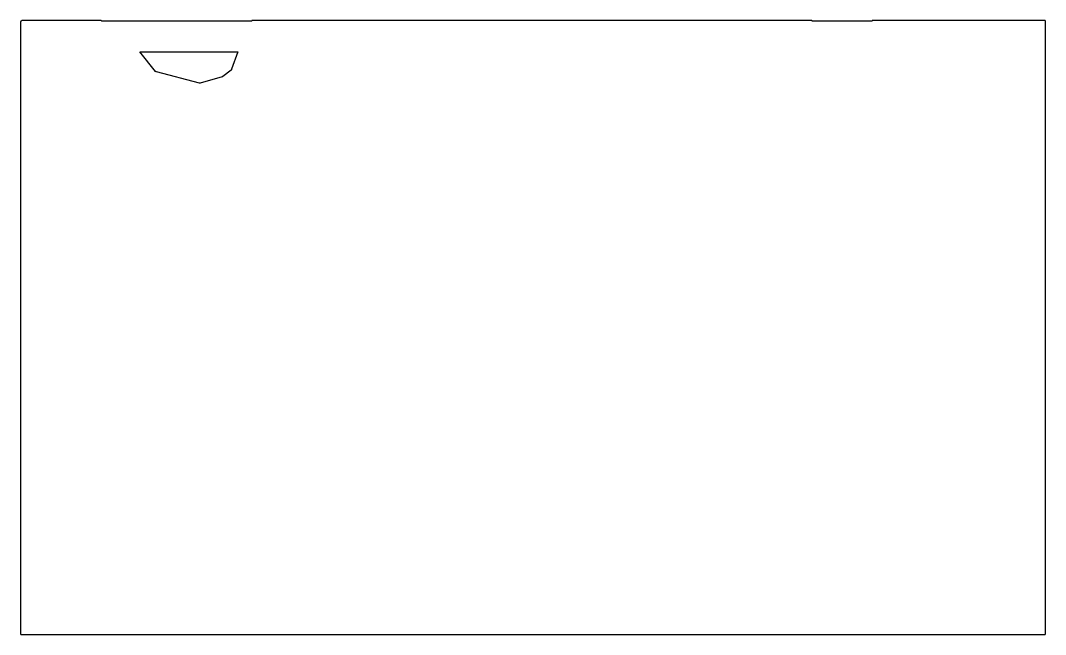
# Model space of a CAD drawing. Header units: metres. Extents: x 0 to 400, y 0 to 240.
import ezdxf

# ---------------------------------------------------------------- set-up
doc = ezdxf.new("R2010")
doc.units = ezdxf.units.M

msp = doc.modelspace()

# ---------------------------------------------------------------- linework, layer by layer
for points in [[(309.018, 239.435), (309.002, 239.454), (308.987, 239.468), (308.965, 239.485), (308.94, 239.501), (308.918, 239.511), (308.894, 239.52), (308.873, 239.526), (308.847, 239.53), (308.802, 239.532), (90.328, 239.532), (90.284, 239.53), (90.26, 239.526), (90.234, 239.519), (90.206, 239.509), (90.186, 239.499), (90.164, 239.485), (90.144, 239.469), (90.128, 239.453), (90.11, 239.432), (90.085, 239.395), (90.016, 239.28), (31.497, 239.28), (31.167, 239.486), (31.135, 239.503), (31.111, 239.514), (31.09, 239.521), (31.066, 239.527), (31.042, 239.53), (31.005, 239.532), (0.516, 239.532), (0.479, 239.53), (0.455, 239.527), (0.432, 239.522), (0.411, 239.515), (0.389, 239.505), (0.357, 239.488), (0.01, 239.28), (0, 239.28), (0, 239.274), (-0.115, 239.205), (-0.151, 239.181), (-0.17, 239.165), (-0.188, 239.146), (-0.204, 239.127), (-0.22, 239.101), (-0.23, 239.08), (-0.239, 239.058), (-0.246, 239.031), (-0.25, 239.006), (-0.252, 238.963), (-0.252, 0.015), (-0.25, -0.026), (-0.247, -0.047), (-0.241, -0.069), (-0.231, -0.097), (-0.221, -0.119), (-0.208, -0.14), (-0.195, -0.158), (-0.177, -0.177), (-0.158, -0.195), (-0.14, -0.208), (-0.119, -0.221), (-0.097, -0.231), (-0.069, -0.241), (-0.047, -0.247), (-0.026, -0.25), (0.015, -0.252), (399.985, -0.252), (400.026, -0.25), (400.047, -0.247), (400.069, -0.241), (400.097, -0.231), (400.119, -0.221), (400.14, -0.208), (400.158, -0.195), (400.177, -0.177), (400.195, -0.158), (400.208, -0.14), (400.221, -0.119), (400.231, -0.097), (400.241, -0.069), (400.247, -0.047), (400.25, -0.026), (400.252, 0.015), (400.252, 239.265), (400.25, 239.306), (400.247, 239.327), (400.241, 239.349), (400.231, 239.377), (400.221, 239.399), (400.208, 239.42), (400.195, 239.438), (400.177, 239.457), (400.158, 239.475), (400.14, 239.488), (400.119, 239.501), (400.097, 239.511), (400.069, 239.521), (400.047, 239.527), (400.026, 239.53), (399.985, 239.532), (332.755, 239.532), (332.714, 239.53), (332.692, 239.527), (332.669, 239.521), (332.645, 239.512), (332.62, 239.5), (332.599, 239.488), (332.583, 239.476), (332.562, 239.456), (332.544, 239.437), (332.522, 239.408), (332.437, 239.28), (309.117, 239.28), (309.042, 239.4), (309.018, 239.435)], [(82.22, 220.473), (82.197, 220.419), (82.17, 220.367), (82.138, 220.318), (82.101, 220.272), (82.061, 220.229), (82.016, 220.191), (78.833, 217.65), (78.781, 217.612), (78.726, 217.58), (78.668, 217.554), (78.608, 217.533), (69.988, 215.06), (69.92, 215.045), (69.851, 215.036), (69.782, 215.036), (69.713, 215.042), (69.646, 215.056), (52.871, 219.429), (52.805, 219.45), (52.742, 219.477), (52.683, 219.511), (52.627, 219.552), (52.576, 219.598), (52.53, 219.649), (46.359, 227.28), (84.722, 227.28), (82.22, 220.473)]]:
    msp.add_lwpolyline(points, close=True)

doc.saveas('drawing.dxf')
